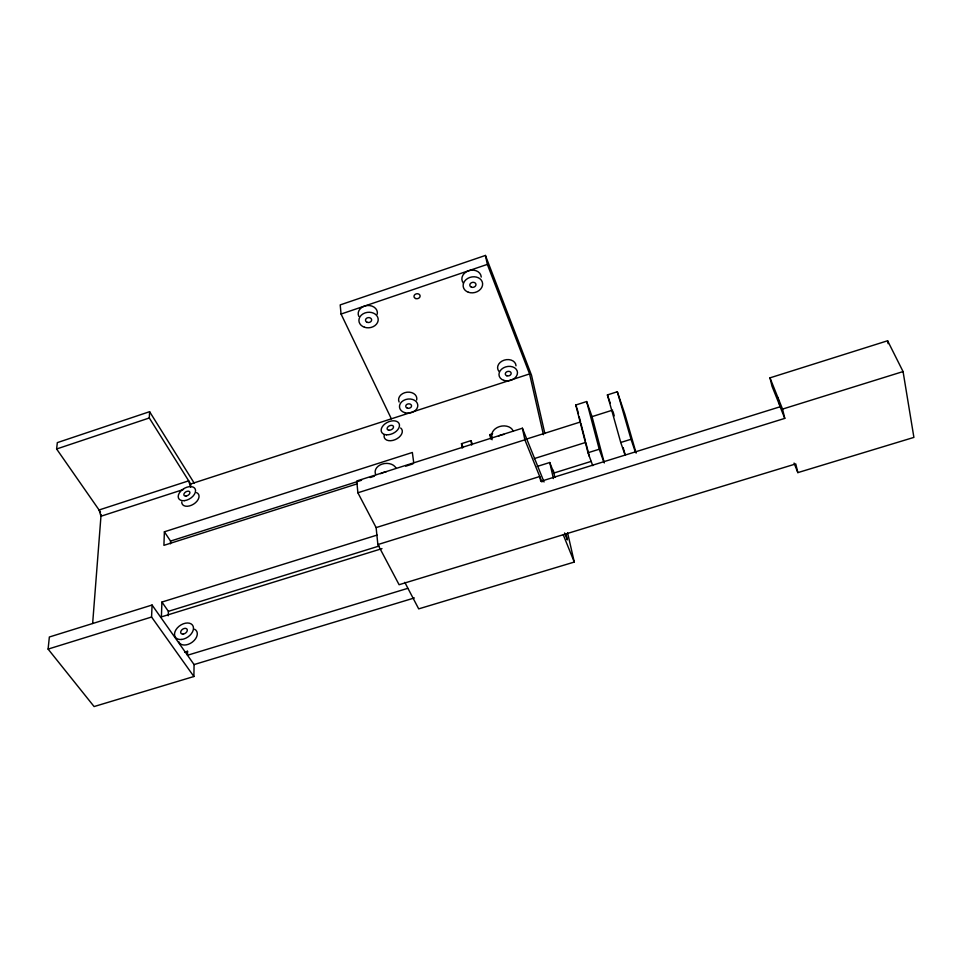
<?xml version="1.0" encoding="UTF-8"?>
<svg xmlns="http://www.w3.org/2000/svg" width="962" height="962" viewBox="0 0 962 962"><rect width="100%" height="100%" fill="white"/><g stroke="black" fill="none" stroke-linecap="round" stroke-linejoin="round"><path stroke-width="1.44" d="M193.891 676.514L194.071 664.574L152.068 605.026L49.351 637L48.1 649.097L94.096 706.553L193.891 676.514L151.575 617.027L152.068 605.026M184.728 652.176L187.566 651.31L187.494 655.254L407.708 588.359M100.493 512.024L56.614 448.989L57.323 442.628L149.603 411.688L149.302 417.977L190.668 483.982L190.608 487.169L188.696 480.832L99.074 509.98L100.95 516.245L183.489 489.478M168.242 615.788L168.386 611.339L161.917 602.056L377.104 535.076M170.466 543.807L170.551 541.089L164.382 531.794L412.349 452.477L413.732 462.782M161.917 602.056L161.4 616.895L381.986 548.629M164.382 531.794L163.913 545.346L356.926 483.922M92.641 623.484L101.094 514.454M185.293 652.128L187.566 651.31M544.853 433.513L531.505 375.216L485.425 255.447L340.199 304.906L341.065 314.045L391.354 418.807M341.065 314.045L487.337 264.394L485.425 255.447M56.614 448.989L149.302 417.977M190.668 483.982L529.581 373.929L487.337 264.394M592.748 465.656L587.998 452.741L575.793 405.014L586.64 401.551L592.039 416.642L604.304 462.938M625.059 454.978L620.743 442.484L607.407 394.925L617.327 391.75L624.879 414.141L636.135 453.102M462.229 448.076L461.483 443.674L470.935 440.656L472.065 443.217M490.752 438.997L489.911 434.596L492.64 433.73M544.047 481.974L522.402 428.222L356.758 480.988L357.876 492.784L376.118 527.597L377.874 544.576L399.098 584.716L795.754 463.924L797.847 472.619L913.9 437.397L903.065 371.572L887.613 340.764L769.973 377.85L772.029 386.279L779.917 405.928M170.551 541.089L361.556 480.254M370.117 477.537L374.386 476.166M405.748 466.185L412.878 463.912M592.039 416.642L612.626 410.113M525.589 439.357L580.519 421.945L579.16 416.618M357.876 492.784L524.879 439.814L522.402 428.222M534.283 458.585L585.762 442.4L589.333 456.373M537.229 466.426L549.747 462.506L553.896 473.027L591.137 461.399M587.998 452.741L599.23 449.23L586.64 401.551M620.743 442.484L631.024 439.273L617.327 391.75M376.118 527.597L539.706 476.515L540.776 481.361L780.122 406.77L784.776 418.386L377.874 544.576M769.973 377.85L782.539 409.09L903.065 371.572M168.386 611.339L379.22 545.995M48.1 649.097L151.575 617.027M194.071 664.574L414.357 597.955M567.592 532.864L574.278 562.061L418.698 608.874L404.798 582.335M149.603 411.688L194.276 483.249M461.483 443.674L463.191 447.51M489.911 434.596L492.111 439.766M524.879 439.814L541.919 481.974M563.347 535.016L574.278 562.061M564.586 532.972L567.364 539.862L566.041 534.03M794.071 463.059L797.847 472.619M575.793 405.014L576.671 407.419M599.23 449.23L603.691 461.628M607.407 394.925L610.257 403.21M631.024 439.273L635.305 451.924M613.034 411.556L614.249 415.885M623.172 447.643L625.204 454.858M577.116 408.622L578.475 413.949M580.868 423.304L585.413 441.029M777.873 397.486L780.122 406.77M782.539 409.09L784.776 418.386M553.27 470.286L554.906 477.405M529.581 373.929L543.422 434.716M549.747 462.506L553.403 478.559M470.935 440.656L471.717 445.057M887.613 340.764L888.118 343.674M399.11 402.032A9.163 7.011 -7.9 0 1 407.034 392.207A9.163 7.011 -7.9 0 1 416.666 400.024M463.407 283.105A9.776 7.924 -12.9 0 1 468.614 270.755A9.776 7.924 -12.9 0 1 481.24 277.068M358.79 316.342A9.632 7.756 -6.5 0 1 366.907 305.555A9.632 7.756 -6.5 0 1 377.248 314.225M498.977 371.368A9.307 7.155 -12.8 0 1 504.148 360.161A9.307 7.155 -12.8 0 1 516.005 365.813M196.585 492.628A9.512 5.868 -31.7 0 1 193.602 504.124A9.512 5.868 -31.7 0 1 181.734 501.972M194.613 629.244A10.45 6.962 -34.8 0 1 192.448 642.039A10.45 6.962 -34.8 0 1 178.667 641.546M400.661 427.994A9.692 6.205 -25.9 0 1 395.166 439.658A9.692 6.205 -25.9 0 1 384.211 434.908M492.243 437.518A10.979 8.141 -11.5 0 1 499.482 426.587A10.979 8.141 -11.5 0 1 513.071 430.88M380.675 473.665A10.859 7.949 -6.5 0 1 385.966 471.981M375.781 474.627A10.798 7.936 -6.5 0 1 382.251 464.057A10.798 7.936 -6.5 0 1 396.043 468.169M498.532 436.123A11.039 8.141 -11.5 0 1 503.968 434.391M404.617 412.614A9.199 7.023 -7.9 0 0 417.785 405.026A9.199 7.023 -7.9 0 0 403.511 400.493A9.199 7.023 -7.9 0 0 404.617 412.614M407.371 408.153A2.922 2.225 -7.9 0 0 411.544 405.748A2.922 2.225 -7.9 0 0 407.01 404.317A2.922 2.225 -7.9 0 0 407.371 408.153M471.452 287.205A3.127 2.525 -12.8 0 0 475.974 284.499A3.127 2.525 -12.8 0 0 471.224 282.828A3.127 2.525 -12.8 0 0 471.452 287.205M468.362 292.256A9.836 7.936 -12.8 0 0 482.623 283.742A9.836 7.936 -12.8 0 0 467.664 278.451A9.836 7.936 -12.8 0 0 468.362 292.256M415.704 298.545A3.078 2.489 -9.5 0 0 420.105 295.875A3.078 2.489 -9.5 0 0 415.343 294.24A3.078 2.489 -9.5 0 0 415.704 298.545M184.536 500.637A9.548 5.868 -31.6 0 0 195.298 489.225A9.548 5.868 -31.6 0 0 180.808 491.077A9.548 5.868 -31.6 0 0 184.536 500.637M186.051 496.067A3.343 2.056 -31.6 0 0 189.827 492.087A3.343 2.056 -31.6 0 0 184.752 492.724A3.343 2.056 -31.6 0 0 186.051 496.067M503.811 380.375A9.355 7.155 -12.8 0 0 517.484 372.595A9.355 7.155 -12.8 0 0 503.403 367.893A9.355 7.155 -12.8 0 0 503.811 380.375M506.842 375.793A2.97 2.273 -12.8 0 0 511.171 373.316A2.97 2.273 -12.8 0 0 506.697 371.825A2.97 2.273 -12.8 0 0 506.842 375.793M364.478 327.248A9.68 7.768 -6.5 0 0 378.174 318.963A9.68 7.768 -6.5 0 0 363.023 313.877A9.68 7.768 -6.5 0 0 364.478 327.248M367.28 322.354A3.078 2.465 -6.5 0 0 371.621 319.709A3.078 2.465 -6.5 0 0 366.799 318.109A3.078 2.465 -6.5 0 0 367.28 322.354M183.081 634.102A3.668 2.429 -34.7 0 0 187.217 629.533A3.668 2.429 -34.7 0 0 181.686 630.026A3.668 2.429 -34.7 0 0 183.081 634.102M181.433 639.477A10.498 6.962 -34.7 0 0 193.194 626.394A10.498 6.962 -34.7 0 0 177.369 627.873A10.498 6.962 -34.7 0 0 181.433 639.477M386.471 434.8A9.728 6.193 -25.9 0 0 399.458 424.831A9.728 6.193 -25.9 0 0 385.065 423.809A9.728 6.193 -25.9 0 0 386.471 434.8M388.961 430.23A3.403 2.164 -25.9 0 0 393.518 426.755A3.403 2.164 -25.9 0 0 388.48 426.382A3.403 2.164 -25.9 0 0 388.961 430.23"/></g></svg>
